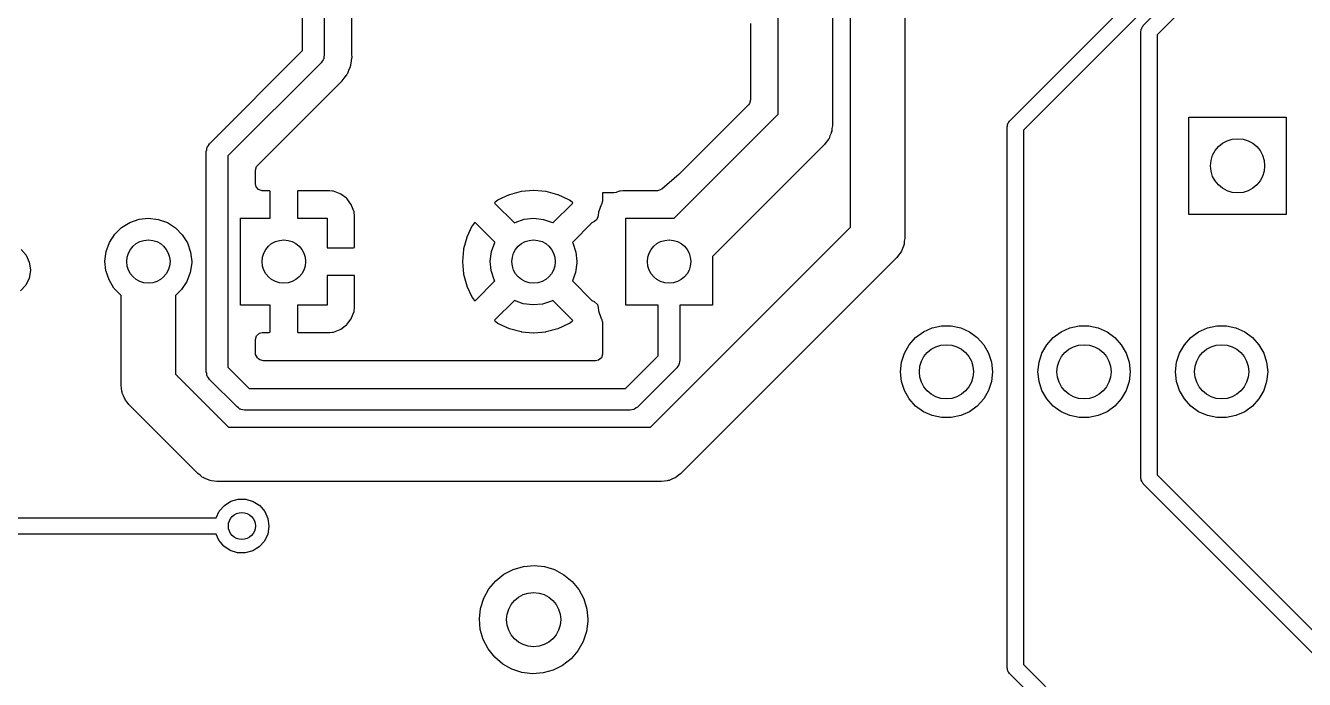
# Model space of a CAD drawing. Extents: x 74 to 208, y -143 to -31.
# Drawn here: x 116.1 to 139.7, y -72.99 to -60.92 of the extents above; entities that cross this region are included whole.
import ezdxf

# ---------------------------------------------------------------- set-up
doc = ezdxf.new("R2010")
doc.units = 0
doc.layers.add('BLACK', color=7, linetype='CONTINUOUS')

msp = doc.modelspace()

# ---------------------------------------------------------------- linework, layer by layer
at = {"layer": 'BLACK', "linetype": 'CONTINUOUS'}
for p, q in [((134.26, -62.6875), (143.233, -53.7145)), ((136.73, -60.9239), (143.91, -53.7439)), ((143.489, -53.8827), (134.516, -62.8557)), ((144.166, -53.9121), (136.986, -61.0921)), ((121.212, -61.3852), (121.212, -57.0847)), ((121.612, -57.1678), (121.612, -61.4683)), ((129.99, -62.5569), (129.99, -57.722)), ((130.99, -57.9291), (130.99, -62.764)), ((122.12, -61.4433), (122.12, -59.783)), ((131.326, -64.6391), (131.326, -60.452)), ((132.326, -60.6591), (132.326, -64.8462)), ((129.481, -60.8856), (129.481, -62.2941)), ((136.686, -61.03), (136.691, -61.0109)), ((136.686, -69.272), (136.686, -61.03)), ((136.691, -60.9912), (136.701, -60.9741)), ((136.691, -61.0109), (136.691, -60.9912)), ((136.701, -60.9741), (136.706, -60.955)), ((136.706, -60.955), (136.72, -60.941)), ((136.72, -60.941), (136.73, -60.9239)), ((136.986, -61.0921), (136.986, -69.2099)), ((119.493, -63.1046), (121.212, -61.3852)), ((121.553, -61.6094), (119.834, -63.3288)), ((121.571, -61.5811), (121.553, -61.6094)), ((121.592, -61.555), (121.571, -61.5811)), ((121.595, -61.5438), (121.592, -61.555)), ((121.601, -61.5341), (121.595, -61.5438)), ((121.605, -61.5009), (121.601, -61.5341)), ((121.612, -61.4683), (121.605, -61.5009)), ((122.103, -61.6455), (122.112, -61.5821)), ((122.112, -61.5821), (122.113, -61.5756)), ((122.113, -61.5756), (122.123, -61.5203)), ((122.121, -61.4506), (122.12, -61.4433)), ((122.124, -61.5128), (122.121, -61.4506)), ((122.123, -61.5203), (122.124, -61.5128)), ((121.983, -61.888), (122.018, -61.8437)), ((122.018, -61.8437), (122.022, -61.8377)), ((122.022, -61.8377), (122.026, -61.8308)), ((122.026, -61.8308), (122.027, -61.8285)), ((122.027, -61.8285), (122.035, -61.8138)), ((122.035, -61.8138), (122.037, -61.8115)), ((122.037, -61.8115), (122.041, -61.8053)), ((122.041, -61.8053), (122.044, -61.7982)), ((122.044, -61.7982), (122.064, -61.7457)), ((122.044, -61.7982), (122.044, -61.7982)), ((122.064, -61.7457), (122.067, -61.7397)), ((122.067, -61.7397), (122.093, -61.6814)), ((122.093, -61.6814), (122.094, -61.674)), ((122.094, -61.674), (122.095, -61.6714)), ((122.095, -61.6714), (122.1, -61.6552)), ((122.1, -61.6552), (122.101, -61.6526)), ((122.101, -61.6526), (122.103, -61.6455)), ((120.379, -63.5026), (121.893, -61.9894)), ((121.893, -61.9894), (121.899, -61.9836)), ((121.899, -61.9836), (121.937, -61.9506)), ((121.937, -61.9506), (121.942, -61.9456)), ((121.942, -61.9456), (121.979, -61.8933)), ((121.979, -61.8933), (121.983, -61.888)), ((129.481, -62.2941), (129.461, -62.3622)), ((129.445, -62.3832), (128.693, -63.1351)), ((129.461, -62.3622), (129.445, -62.3832)), ((128.069, -64.478), (129.99, -62.5569)), ((130.99, -62.7701), (130.982, -62.8205)), ((130.99, -62.764), (130.99, -62.7701)), ((134.216, -62.7936), (134.221, -62.7745)), ((134.221, -62.7548), (134.231, -62.7377)), ((134.221, -62.7745), (134.221, -62.7548)), ((134.231, -62.7377), (134.236, -62.7186)), ((134.236, -62.7186), (134.25, -62.7046)), ((134.25, -62.7046), (134.26, -62.6875)), ((137.57, -64.41), (137.57, -62.61)), ((137.57, -62.61), (139.37, -62.61)), ((139.37, -62.61), (139.37, -64.41)), ((130.916, -63.0203), (130.908, -63.0385)), ((130.929, -63.0041), (130.916, -63.0203)), ((130.946, -62.9564), (130.929, -63.0041)), ((130.968, -62.9102), (130.946, -62.9564)), ((130.971, -62.8903), (130.968, -62.9102)), ((130.978, -62.8714), (130.971, -62.8903)), ((130.982, -62.8205), (130.978, -62.8714)), ((134.216, -72.771), (134.216, -62.7936)), ((134.516, -62.8557), (134.516, -72.7089)), ((119.434, -63.2457), (119.441, -63.2131)), ((119.434, -67.31), (119.434, -63.2457)), ((119.441, -63.2131), (119.445, -63.1799)), ((119.445, -63.1799), (119.451, -63.1702)), ((119.451, -63.1702), (119.454, -63.159)), ((119.454, -63.159), (119.475, -63.1329)), ((119.475, -63.1329), (119.493, -63.1046)), ((128.693, -63.1351), (128.17, -63.658)), ((130.844, -63.1176), (128.776, -65.1851)), ((130.874, -63.0767), (130.844, -63.1176)), ((130.908, -63.0385), (130.874, -63.0767)), ((119.834, -63.3288), (119.834, -67.2272)), ((120.343, -63.5917), (120.363, -63.5235)), ((120.343, -63.844), (120.343, -63.5917)), ((120.363, -63.5235), (120.379, -63.5026)), ((128.163, -63.6645), (127.842, -63.9392)), ((128.17, -63.658), (128.163, -63.6645)), ((120.354, -63.8963), (120.343, -63.844)), ((120.4, -63.95), (120.354, -63.8963)), ((120.468, -63.97), (120.4, -63.95)), ((120.596, -63.97), (120.468, -63.97)), ((120.604, -63.9717), (120.596, -63.97)), ((120.606, -63.9729), (120.604, -63.9717)), ((121.136, -63.97), (121.121, -63.9745)), ((121.709, -63.97), (121.136, -63.97)), ((121.715, -63.9704), (121.709, -63.97)), ((121.766, -63.9759), (121.715, -63.9704)), ((125.471, -63.9655), (125.253, -63.9845)), ((125.481, -63.9655), (125.471, -63.9655)), ((125.699, -63.9845), (125.481, -63.9655)), ((127.124, -63.9699), (127.074, -63.9754)), ((127.128, -63.9695), (127.124, -63.9699)), ((127.76, -63.9695), (127.128, -63.9695)), ((127.778, -63.9683), (127.76, -63.9695)), ((127.842, -63.9392), (127.778, -63.9683)), ((120.61, -63.9881), (120.606, -63.9729)), ((120.61, -64.478), (120.61, -63.9881)), ((121.12, -63.9759), (121.118, -63.9835)), ((121.118, -63.9835), (121.118, -64.478)), ((121.121, -63.9745), (121.12, -63.9759)), ((121.782, -63.9795), (121.766, -63.9759)), ((121.902, -64.0247), (121.782, -63.9795)), ((121.918, -64.0332), (121.902, -64.0247)), ((122.02, -64.1097), (121.918, -64.0332)), ((122.032, -64.1223), (122.02, -64.1097)), ((122.084, -64.191), (122.032, -64.1223)), ((122.109, -64.2244), (122.084, -64.191)), ((124.763, -64.1805), (124.755, -64.191)), ((124.755, -64.191), (124.762, -64.2044)), ((124.762, -64.2044), (125.12, -64.5633)), ((124.815, -64.1441), (124.763, -64.1805)), ((124.824, -64.1386), (124.815, -64.1441)), ((125.022, -64.0465), (124.824, -64.1386)), ((125.032, -64.0428), (125.022, -64.0465)), ((125.243, -63.9864), (125.032, -64.0428)), ((125.253, -63.9845), (125.243, -63.9864)), ((125.709, -63.9864), (125.699, -63.9845)), ((125.92, -64.0428), (125.709, -63.9864)), ((125.832, -64.5625), (126.191, -64.2037)), ((125.93, -64.0465), (125.92, -64.0428)), ((126.128, -64.1386), (125.93, -64.0465)), ((126.137, -64.1441), (126.128, -64.1386)), ((126.188, -64.1799), (126.137, -64.1441)), ((126.198, -64.1919), (126.188, -64.1799)), ((126.191, -64.2037), (126.198, -64.1919)), ((126.746, -64.1641), (126.731, -64.2244)), ((126.958, -64.008), (126.746, -64.008)), ((126.746, -64.008), (126.746, -64.1641)), ((127.002, -64), (126.958, -64.008)), ((127.058, -63.979), (127.002, -64)), ((127.066, -63.9763), (127.058, -63.979)), ((127.058, -63.979), (127.058, -63.979)), ((127.074, -63.9754), (127.066, -63.9763)), ((127.074, -63.9754), (127.074, -63.9754)), ((122.117, -64.2399), (122.109, -64.2244)), ((122.162, -64.3604), (122.117, -64.2399)), ((122.166, -64.3756), (122.162, -64.3604)), ((122.172, -64.4265), (122.166, -64.3756)), ((122.172, -64.4333), (122.172, -64.4265)), ((122.172, -65.0105), (122.172, -64.4333)), ((126.667, -64.4332), (126.644, -64.5001)), ((126.674, -64.3677), (126.667, -64.4299)), ((126.667, -64.4299), (126.667, -64.4332)), ((126.725, -64.2313), (126.674, -64.3677)), ((126.731, -64.2244), (126.725, -64.2313)), ((139.37, -64.41), (137.57, -64.41)), ((117.744, -64.7724), (117.871, -64.6476)), ((117.871, -64.6476), (118.023, -64.5541)), ((118.023, -64.5541), (118.192, -64.4967)), ((118.192, -64.4967), (118.37, -64.478)), ((118.37, -64.478), (118.547, -64.4991)), ((118.547, -64.4991), (118.715, -64.559)), ((118.715, -64.559), (118.865, -64.6545)), ((118.865, -64.6545), (118.991, -64.7811)), ((120.064, -66.078), (120.064, -64.478)), ((120.064, -64.478), (120.61, -64.478)), ((121.118, -64.478), (121.664, -64.478)), ((121.664, -64.478), (121.664, -65.024)), ((124.337, -64.6265), (124.245, -64.8239)), ((124.342, -64.617), (124.337, -64.6265)), ((124.378, -64.5658), (124.342, -64.617)), ((124.39, -64.5565), (124.378, -64.5658)), ((124.402, -64.5629), (124.39, -64.5565)), ((124.76, -64.9213), (124.402, -64.5629)), ((125.12, -64.5633), (125.135, -64.5541)), ((125.135, -64.5541), (125.304, -64.4967)), ((125.304, -64.4967), (125.482, -64.478)), ((125.482, -64.478), (125.659, -64.4991)), ((125.659, -64.4991), (125.827, -64.559)), ((125.827, -64.559), (125.832, -64.5625)), ((126.55, -64.5636), (126.191, -64.9221)), ((126.588, -64.5437), (126.55, -64.5636)), ((126.599, -64.5377), (126.588, -64.5434)), ((126.588, -64.5434), (126.588, -64.5436)), ((126.588, -64.5436), (126.588, -64.5437)), ((126.644, -64.5001), (126.598, -64.5358)), ((126.598, -64.5358), (126.599, -64.5377)), ((127.176, -66.078), (127.176, -64.478)), ((127.176, -64.478), (128.069, -64.478)), ((127.631, -68.334), (131.326, -64.6391)), ((117.647, -64.9223), (117.744, -64.7724)), ((118.991, -64.7811), (119.085, -64.9323)), ((124.241, -64.8342), (124.184, -65.0447)), ((124.245, -64.8239), (124.241, -64.8342)), ((132.318, -64.9027), (132.314, -64.9536)), ((132.326, -64.8523), (132.318, -64.9027)), ((132.326, -64.8462), (132.326, -64.8523)), ((116.015, -65.0536), (116.108, -65.161)), ((117.564, -65.2668), (117.586, -65.0899)), ((117.586, -65.0899), (117.647, -64.9223)), ((119.085, -64.9323), (119.144, -65.1008)), ((119.144, -65.1008), (119.164, -65.278)), ((121.664, -65.024), (122.154, -65.024)), ((122.154, -65.024), (122.169, -65.0195)), ((122.169, -65.0195), (122.17, -65.0181)), ((122.17, -65.0181), (122.172, -65.0105)), ((124.182, -65.0555), (124.163, -65.2725)), ((124.184, -65.0447), (124.182, -65.0555)), ((124.676, -65.2668), (124.698, -65.0899)), ((124.698, -65.0899), (124.759, -64.9223)), ((124.759, -64.9223), (124.76, -64.9213)), ((126.191, -64.9221), (126.197, -64.9323)), ((126.197, -64.9323), (126.256, -65.1008)), ((126.256, -65.1008), (126.276, -65.278)), ((132.244, -65.1207), (132.21, -65.1589)), ((132.252, -65.1025), (132.244, -65.1207)), ((132.265, -65.0863), (132.252, -65.1025)), ((132.282, -65.0386), (132.265, -65.0863)), ((132.304, -64.9924), (132.282, -65.0386)), ((132.307, -64.9725), (132.304, -64.9924)), ((132.314, -64.9536), (132.307, -64.9725)), ((116.108, -65.161), (116.166, -65.2901)), ((116.166, -65.2901), (116.186, -65.4304)), ((117.581, -65.4443), (117.564, -65.2668)), ((119.164, -65.3003), (119.139, -65.477)), ((119.164, -65.278), (119.164, -65.3003)), ((124.163, -65.2725), (124.163, -65.2835)), ((124.163, -65.2835), (124.182, -65.5005)), ((124.693, -65.4443), (124.676, -65.2668)), ((126.276, -65.3003), (126.251, -65.477)), ((126.276, -65.278), (126.276, -65.3003)), ((132.18, -65.1998), (128.192, -69.1876)), ((128.776, -65.1851), (128.776, -66.078)), ((132.21, -65.1589), (132.18, -65.1998)), ((116.163, -65.5824), (116.101, -65.71)), ((116.186, -65.4426), (116.163, -65.5824)), ((116.186, -65.4304), (116.186, -65.4426)), ((117.638, -65.6136), (117.581, -65.4443)), ((117.73, -65.7661), (117.638, -65.6136)), ((119.139, -65.477), (119.076, -65.6437)), ((122.158, -65.532), (121.664, -65.532)), ((121.664, -65.532), (121.664, -66.078)), ((122.166, -65.5337), (122.158, -65.532)), ((122.168, -65.5349), (122.166, -65.5337)), ((122.172, -65.5501), (122.168, -65.5349)), ((122.172, -66.1227), (122.172, -65.5501)), ((124.182, -65.5005), (124.184, -65.5113)), ((124.184, -65.5113), (124.241, -65.7218)), ((124.75, -65.6136), (124.693, -65.4443)), ((124.762, -65.6331), (124.75, -65.6136)), ((126.251, -65.477), (126.191, -65.634)), ((116.101, -65.71), (116.006, -65.8151)), ((117.854, -65.8944), (117.73, -65.7661)), ((118.977, -65.7922), (118.864, -65.8997)), ((119.076, -65.6437), (118.977, -65.7922)), ((124.241, -65.7218), (124.245, -65.7321)), ((124.245, -65.7321), (124.337, -65.9295)), ((124.402, -65.9924), (124.762, -65.6331)), ((126.191, -65.634), (126.55, -65.9931)), ((117.864, -65.9009), (117.854, -65.8944)), ((117.864, -67.564), (117.864, -65.9009)), ((118.864, -65.8997), (118.864, -67.3569)), ((120.61, -66.078), (120.064, -66.078)), ((120.61, -66.5725), (120.61, -66.078)), ((121.664, -66.078), (121.118, -66.078)), ((121.118, -66.078), (121.118, -66.5679)), ((124.337, -65.9295), (124.342, -65.939)), ((124.342, -65.939), (124.379, -65.991)), ((124.379, -65.991), (124.389, -65.9994)), ((124.389, -65.9994), (124.402, -65.9924)), ((125.12, -65.9937), (124.761, -66.3523)), ((125.282, -66.0542), (125.12, -65.9937)), ((125.459, -66.0778), (125.282, -66.0542)), ((125.637, -66.0617), (125.459, -66.0778)), ((125.806, -66.0065), (125.637, -66.0617)), ((125.831, -65.992), (125.806, -66.0065)), ((126.19, -66.3516), (125.831, -65.992)), ((126.55, -65.9931), (126.592, -66.0159)), ((126.592, -66.0159), (126.602, -66.018)), ((126.602, -66.018), (126.652, -66.0683)), ((126.652, -66.0683), (126.667, -66.1218)), ((127.776, -66.078), (127.176, -66.078)), ((127.776, -67.0132), (127.776, -66.078)), ((128.776, -66.078), (128.176, -66.078)), ((128.176, -66.078), (128.176, -67.0963)), ((122.084, -66.3641), (122.109, -66.3316)), ((122.109, -66.3316), (122.117, -66.3161)), ((122.117, -66.3161), (122.162, -66.1956)), ((122.162, -66.1956), (122.166, -66.1804)), ((122.166, -66.1804), (122.172, -66.1295)), ((122.172, -66.1295), (122.172, -66.1227)), ((126.667, -66.1218), (126.667, -66.1227)), ((126.667, -66.1227), (126.667, -66.1261)), ((126.667, -66.1261), (126.674, -66.1883)), ((126.674, -66.1883), (126.725, -66.3247)), ((126.725, -66.3247), (126.731, -66.3316)), ((126.731, -66.3316), (126.746, -66.3919)), ((121.118, -66.5679), (121.122, -66.5831)), ((121.782, -66.5765), (121.902, -66.5313)), ((121.902, -66.5313), (121.918, -66.5228)), ((121.918, -66.5228), (122.02, -66.4463)), ((122.02, -66.4463), (122.032, -66.4337)), ((122.032, -66.4337), (122.084, -66.3641)), ((124.761, -66.3523), (124.754, -66.3641)), ((124.754, -66.3641), (124.764, -66.3761)), ((124.764, -66.3761), (124.815, -66.4119)), ((124.815, -66.4119), (124.824, -66.4174)), ((124.824, -66.4174), (125.022, -66.5095)), ((125.022, -66.5095), (125.032, -66.5132)), ((125.032, -66.5132), (125.243, -66.5696)), ((125.709, -66.5696), (125.92, -66.5132)), ((125.92, -66.5132), (125.93, -66.5095)), ((125.93, -66.5095), (126.128, -66.4174)), ((126.128, -66.4174), (126.137, -66.4119)), ((126.137, -66.4119), (126.189, -66.3755)), ((126.189, -66.3755), (126.197, -66.365)), ((126.197, -66.365), (126.19, -66.3516)), ((126.746, -66.3919), (126.746, -66.9835)), ((132.671, -66.5739), (132.833, -66.5016)), ((132.833, -66.5016), (133.007, -66.4647)), ((133.007, -66.4647), (133.185, -66.4647)), ((133.185, -66.4647), (133.359, -66.5016)), ((133.359, -66.5016), (133.521, -66.5739)), ((135.211, -66.5739), (135.373, -66.5016)), ((135.373, -66.5016), (135.547, -66.4647)), ((135.547, -66.4647), (135.725, -66.4647)), ((135.725, -66.4647), (135.899, -66.5016)), ((135.899, -66.5016), (136.061, -66.5739)), ((137.751, -66.5739), (137.913, -66.5016)), ((137.913, -66.5016), (138.087, -66.4647)), ((138.087, -66.4647), (138.265, -66.4647)), ((138.265, -66.4647), (138.439, -66.5016)), ((138.439, -66.5016), (138.601, -66.5739)), ((120.343, -66.712), (120.363, -66.6439)), ((120.343, -66.9643), (120.343, -66.712)), ((120.363, -66.6439), (120.416, -66.5974)), ((120.416, -66.5974), (120.468, -66.586)), ((120.468, -66.586), (120.592, -66.586)), ((120.592, -66.586), (120.607, -66.5815)), ((120.607, -66.5815), (120.608, -66.5801)), ((120.608, -66.5801), (120.61, -66.5725)), ((121.122, -66.5831), (121.124, -66.5843)), ((121.124, -66.5843), (121.132, -66.586)), ((121.132, -66.586), (121.709, -66.586)), ((121.709, -66.586), (121.715, -66.5856)), ((121.715, -66.5856), (121.766, -66.5801)), ((121.766, -66.5801), (121.782, -66.5765)), ((125.243, -66.5696), (125.253, -66.5715)), ((125.253, -66.5715), (125.471, -66.5905)), ((125.471, -66.5905), (125.481, -66.5905)), ((125.481, -66.5905), (125.699, -66.5715)), ((125.699, -66.5715), (125.709, -66.5696)), ((132.408, -66.8104), (132.527, -66.6783)), ((132.527, -66.6783), (132.671, -66.5739)), ((133.521, -66.5739), (133.665, -66.6783)), ((133.665, -66.6783), (133.784, -66.8104)), ((134.948, -66.8104), (135.067, -66.6783)), ((135.067, -66.6783), (135.211, -66.5739)), ((136.061, -66.5739), (136.205, -66.6783)), ((136.205, -66.6783), (136.324, -66.8104)), ((137.488, -66.8104), (137.607, -66.6783)), ((137.607, -66.6783), (137.751, -66.5739)), ((138.601, -66.5739), (138.745, -66.6783)), ((138.745, -66.6783), (138.864, -66.8104)), ((120.345, -66.9911), (120.343, -66.9643)), ((120.379, -67.0534), (120.345, -66.9911)), ((126.746, -66.9835), (126.726, -67.0516)), ((127.171, -67.618), (127.776, -67.0132)), ((132.265, -67.1333), (132.319, -66.9643)), ((132.319, -66.9643), (132.408, -66.8104)), ((133.784, -66.8104), (133.873, -66.9643)), ((133.873, -66.9643), (133.927, -67.1333)), ((134.805, -67.1333), (134.859, -66.9643)), ((134.859, -66.9643), (134.948, -66.8104)), ((136.324, -66.8104), (136.413, -66.9643)), ((136.413, -66.9643), (136.467, -67.1333)), ((137.345, -67.1333), (137.399, -66.9643)), ((137.399, -66.9643), (137.488, -66.8104)), ((138.864, -66.8104), (138.953, -66.9643)), ((138.953, -66.9643), (139.007, -67.1333)), ((119.834, -67.2272), (120.225, -67.618)), ((120.399, -67.0726), (120.379, -67.0534)), ((120.42, -67.0895), (120.399, -67.0726)), ((120.488, -67.1095), (120.42, -67.0895)), ((126.62, -67.1095), (120.488, -67.1095)), ((126.672, -67.0981), (126.62, -67.1095)), ((126.726, -67.0516), (126.672, -67.0981)), ((128.117, -67.2374), (127.395, -67.9597)), ((128.135, -67.2091), (128.117, -67.2374)), ((128.156, -67.183), (128.135, -67.2091)), ((128.159, -67.1718), (128.156, -67.183)), ((128.165, -67.1621), (128.159, -67.1718)), ((128.169, -67.1289), (128.165, -67.1621)), ((128.176, -67.0963), (128.169, -67.1289)), ((132.246, -67.31), (132.265, -67.1333)), ((133.927, -67.1333), (133.946, -67.31)), ((134.786, -67.31), (134.805, -67.1333)), ((136.467, -67.1333), (136.486, -67.31)), ((137.326, -67.31), (137.345, -67.1333)), ((139.007, -67.1333), (139.026, -67.31)), ((118.864, -67.3569), (119.841, -68.334)), ((119.441, -67.3426), (119.434, -67.31)), ((119.445, -67.3758), (119.441, -67.3426)), ((119.451, -67.3855), (119.445, -67.3758)), ((119.454, -67.3967), (119.451, -67.3855)), ((119.475, -67.4229), (119.454, -67.3967)), ((119.492, -67.4512), (119.475, -67.4229)), ((120.001, -67.9594), (119.492, -67.4512)), ((132.265, -67.4867), (132.246, -67.31)), ((132.319, -67.6557), (132.265, -67.4867)), ((133.927, -67.4867), (133.873, -67.6557)), ((133.946, -67.31), (133.927, -67.4867)), ((134.805, -67.4867), (134.786, -67.31)), ((134.859, -67.6557), (134.805, -67.4867)), ((136.467, -67.4867), (136.413, -67.6557)), ((136.486, -67.31), (136.467, -67.4867)), ((137.345, -67.4867), (137.326, -67.31)), ((137.399, -67.6557), (137.345, -67.4867)), ((139.007, -67.4867), (138.953, -67.6557)), ((139.026, -67.31), (139.007, -67.4867)), ((117.871, -67.6145), (117.864, -67.564)), ((117.874, -67.6654), (117.871, -67.6145)), ((117.881, -67.6844), (117.874, -67.6654)), ((117.884, -67.7043), (117.881, -67.6844)), ((117.905, -67.7508), (117.884, -67.7043)), ((120.225, -67.618), (127.171, -67.618)), ((132.408, -67.8096), (132.319, -67.6557)), ((133.873, -67.6557), (133.784, -67.8096)), ((134.948, -67.8096), (134.859, -67.6557)), ((136.413, -67.6557), (136.324, -67.8096)), ((137.488, -67.8096), (137.399, -67.6557)), ((138.953, -67.6557), (138.864, -67.8096)), ((117.923, -67.7987), (117.905, -67.7508)), ((117.934, -67.815), (117.923, -67.7987)), ((117.943, -67.8334), (117.934, -67.815)), ((117.976, -67.872), (117.943, -67.8334)), ((118.006, -67.9132), (117.976, -67.872)), ((118.01, -67.9176), (118.006, -67.9132)), ((119.28, -69.1876), (118.01, -67.9176)), ((120.029, -67.9772), (120.001, -67.9594)), ((120.055, -67.9981), (120.029, -67.9772)), ((127.367, -67.9774), (127.341, -67.9982)), ((127.395, -67.9597), (127.367, -67.9774)), ((132.527, -67.9417), (132.408, -67.8096)), ((132.671, -68.0461), (132.527, -67.9417)), ((133.665, -67.9417), (133.521, -68.0461)), ((133.784, -67.8096), (133.665, -67.9417)), ((135.067, -67.9417), (134.948, -67.8096)), ((135.211, -68.0461), (135.067, -67.9417)), ((136.205, -67.9417), (136.061, -68.0461)), ((136.324, -67.8096), (136.205, -67.9417)), ((137.607, -67.9417), (137.488, -67.8096)), ((137.751, -68.0461), (137.607, -67.9417)), ((138.745, -67.9417), (138.601, -68.0461)), ((138.864, -67.8096), (138.745, -67.9417)), ((120.066, -68.0006), (120.055, -67.9981)), ((120.076, -68.0068), (120.066, -68.0006)), ((120.109, -68.0105), (120.076, -68.0068)), ((120.142, -68.018), (120.109, -68.0105)), ((127.254, -68.018), (120.142, -68.018)), ((127.287, -68.0106), (127.254, -68.018)), ((127.32, -68.0069), (127.287, -68.0106)), ((127.33, -68.0008), (127.32, -68.0069)), ((127.341, -67.9982), (127.33, -68.0008)), ((132.833, -68.1184), (132.671, -68.0461)), ((133.007, -68.1553), (132.833, -68.1184)), ((133.185, -68.1553), (133.007, -68.1553)), ((133.359, -68.1184), (133.185, -68.1553)), ((133.521, -68.0461), (133.359, -68.1184)), ((135.373, -68.1184), (135.211, -68.0461)), ((135.547, -68.1553), (135.373, -68.1184)), ((135.725, -68.1553), (135.547, -68.1553)), ((135.899, -68.1184), (135.725, -68.1553)), ((136.061, -68.0461), (135.899, -68.1184)), ((137.913, -68.1184), (137.751, -68.0461)), ((138.087, -68.1553), (137.913, -68.1184)), ((138.265, -68.1553), (138.087, -68.1553)), ((138.439, -68.1184), (138.265, -68.1553)), ((138.601, -68.0461), (138.439, -68.1184)), ((119.841, -68.334), (127.631, -68.334)), ((119.321, -69.2181), (119.28, -69.1876)), ((119.359, -69.2519), (119.321, -69.2181)), ((119.378, -69.2605), (119.359, -69.2519)), ((119.394, -69.2726), (119.378, -69.2605)), ((119.442, -69.2905), (119.394, -69.2726)), ((119.488, -69.3122), (119.442, -69.2905)), ((119.508, -69.3153), (119.488, -69.3122)), ((119.527, -69.3223), (119.508, -69.3153)), ((119.577, -69.3261), (119.527, -69.3223)), ((119.628, -69.334), (119.577, -69.3261)), ((119.634, -69.334), (119.628, -69.334)), ((127.838, -69.334), (119.634, -69.334)), ((127.889, -69.3268), (127.838, -69.334)), ((127.94, -69.3236), (127.889, -69.3268)), ((127.959, -69.3168), (127.94, -69.3236)), ((127.979, -69.3139), (127.959, -69.3168)), ((128.025, -69.2928), (127.979, -69.3139)), ((128.073, -69.2755), (128.025, -69.2928)), ((128.089, -69.2636), (128.073, -69.2755)), ((128.108, -69.2552), (128.089, -69.2636)), ((128.146, -69.2219), (128.108, -69.2552)), ((128.187, -69.1918), (128.146, -69.2219)), ((128.192, -69.1876), (128.187, -69.1918)), ((136.691, -69.2911), (136.686, -69.272)), ((136.691, -69.3108), (136.691, -69.2911)), ((136.701, -69.3279), (136.691, -69.3108)), ((136.706, -69.347), (136.701, -69.3279)), ((136.72, -69.361), (136.706, -69.347)), ((136.73, -69.3781), (136.72, -69.361)), ((140.312, -72.9601), (136.73, -69.3781)), ((136.986, -69.2099), (140.568, -72.7919)), ((119.673, -69.8803), (119.767, -69.774)), ((119.767, -69.774), (119.887, -69.6984)), ((119.887, -69.6984), (120.023, -69.6594)), ((120.023, -69.6594), (120.165, -69.6603)), ((120.165, -69.6603), (120.301, -69.7009)), ((120.301, -69.7009), (120.42, -69.778)), ((120.42, -69.778), (120.512, -69.8854)), ((115.283, -70.0048), (119.615, -70.0048)), ((119.615, -70.0048), (119.673, -69.8803)), ((120.512, -69.8854), (120.571, -70.0145)), ((120.571, -70.0145), (120.591, -70.1548)), ((119.616, -70.3048), (115.113, -70.3048)), ((119.667, -70.419), (119.616, -70.3048)), ((120.568, -70.3068), (120.506, -70.4344)), ((120.591, -70.167), (120.568, -70.3068)), ((120.591, -70.1548), (120.591, -70.167)), ((119.758, -70.5275), (119.667, -70.419)), ((119.876, -70.6061), (119.758, -70.5275)), ((120.411, -70.5395), (120.29, -70.6137)), ((120.506, -70.4344), (120.411, -70.5395)), ((120.011, -70.6484), (119.876, -70.6061)), ((120.153, -70.651), (120.011, -70.6484)), ((120.29, -70.6137), (120.153, -70.651)), ((124.776, -71.1675), (124.928, -71.0452)), ((124.928, -71.0452), (125.101, -70.9548)), ((125.101, -70.9548), (125.289, -70.8997)), ((125.289, -70.8997), (125.483, -70.882)), ((125.483, -70.882), (125.677, -70.9024)), ((125.677, -70.9024), (125.864, -70.9601)), ((125.864, -70.9601), (126.035, -71.053)), ((126.035, -71.053), (126.186, -71.1774)), ((124.651, -71.317), (124.776, -71.1675)), ((126.186, -71.1774), (126.309, -71.3286)), ((124.498, -71.6741), (124.557, -71.4881)), ((124.557, -71.4881), (124.651, -71.317)), ((126.309, -71.3286), (126.401, -71.5009)), ((126.401, -71.5009), (126.457, -71.6878)), ((124.476, -71.868), (124.498, -71.6741)), ((126.457, -71.6878), (126.476, -71.882)), ((124.492, -72.0625), (124.476, -71.868)), ((126.476, -71.9099), (126.451, -72.1035)), ((126.476, -71.882), (126.476, -71.9099)), ((124.546, -72.2501), (124.492, -72.0625)), ((126.451, -72.1035), (126.39, -72.2887)), ((124.635, -72.4237), (124.546, -72.2501)), ((124.757, -72.5767), (124.635, -72.4237)), ((126.293, -72.4584), (126.166, -72.6062)), ((126.39, -72.2887), (126.293, -72.4584)), ((124.905, -72.7031), (124.757, -72.5767)), ((125.076, -72.7984), (124.905, -72.7031)), ((126.166, -72.6062), (126.012, -72.7263)), ((125.261, -72.8587), (125.076, -72.7984)), ((125.455, -72.8818), (125.261, -72.8587)), ((125.65, -72.8668), (125.455, -72.8818)), ((125.838, -72.8143), (125.65, -72.8668)), ((126.012, -72.7263), (125.838, -72.8143)), ((134.221, -72.7901), (134.216, -72.771)), ((134.221, -72.8098), (134.221, -72.7901)), ((134.231, -72.8269), (134.221, -72.8098)), ((134.236, -72.846), (134.231, -72.8269)), ((134.25, -72.86), (134.236, -72.846)), ((134.26, -72.8771), (134.25, -72.86)), ((138.788, -77.4051), (134.26, -72.8771)), ((134.516, -72.7089), (139.044, -77.2369))]:
    msp.add_line(p, q, dxfattribs=at)
at = {"layer": 'BLACK'}
for centre, radius in [((138.47, -63.51), 0.5), ((118.364, -65.278), 0.4), ((120.864, -65.278), 0.4), ((125.476, -65.278), 0.4), ((127.976, -65.278), 0.4), ((133.096, -67.31), 0.5), ((135.636, -67.31), 0.5), ((138.176, -67.31), 0.5), ((120.091, -70.1548), 0.25), ((125.476, -71.882), 0.5)]:
    msp.add_circle(centre, radius, dxfattribs=at)

doc.saveas('drawing.dxf')
